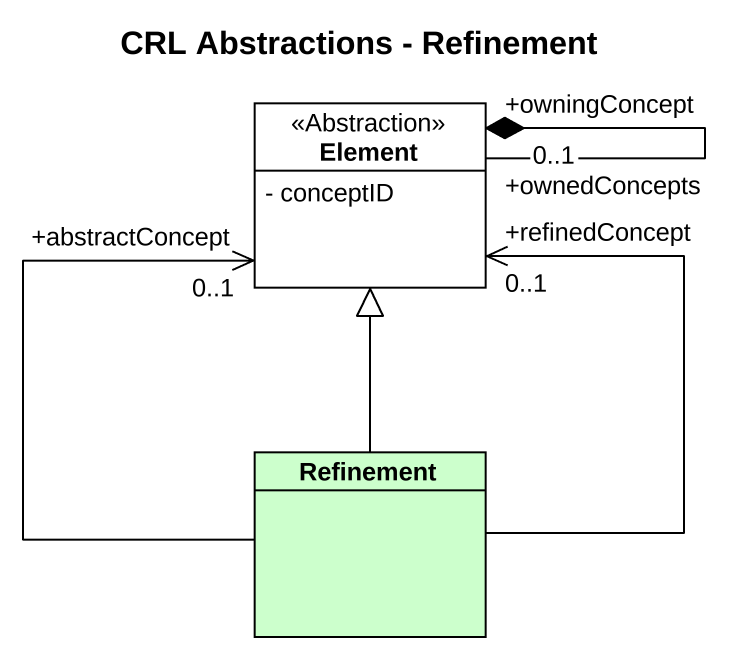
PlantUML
@startuml
title CRL Abstractions - Refinement
hide circle
hide empty members
skinparam classAttributeIconSize 0
class Element <<Abstraction>> #FFFFFF {
  - conceptID
}
class Refinement #CCFFCC
Element "+ownedConcepts\n*" --* "+owningConcept\n0..1" Element
Refinement -up-|> Element
Refinement -up-> "+abstractConcept\n0..1" Element
Refinement -up-> "+refinedConcept\n0..1" Element
@enduml
